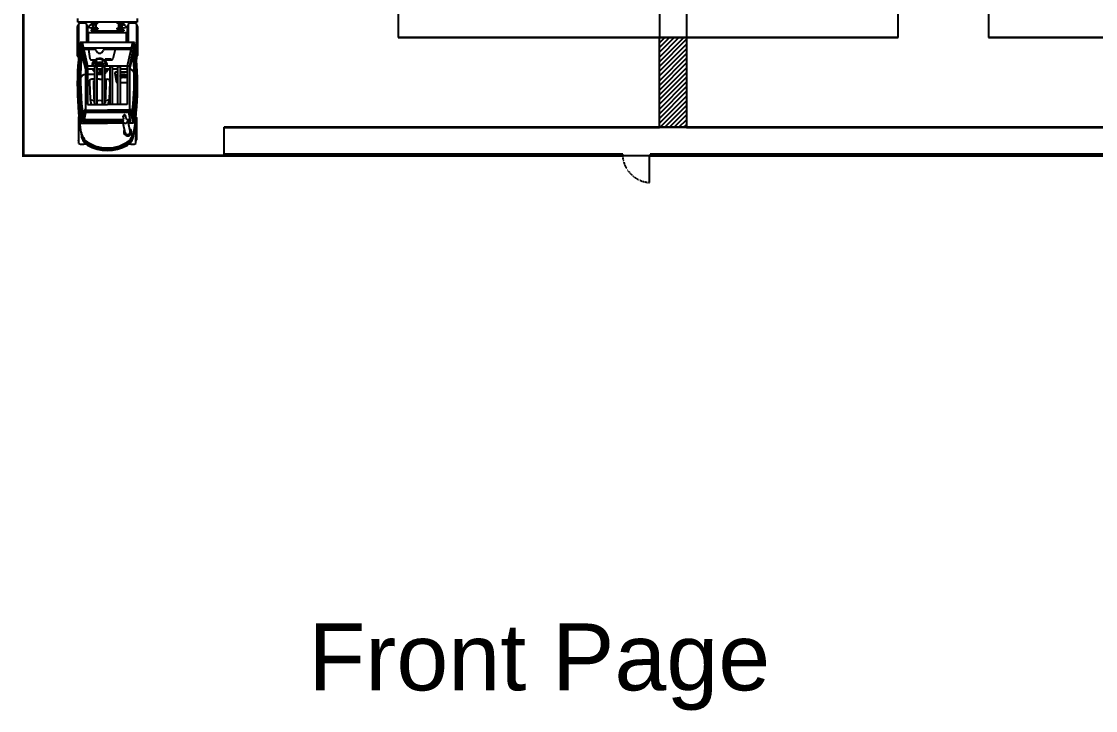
# Model space of a CAD drawing. Header units: millimetres. Extents: x 3191 to 879702, y -27549 to 222194.
# Drawn here: x 134129 to 174287, y -27549 to -1791 of the extents above; entities that cross this region are included whole.
import ezdxf

# ---------------------------------------------------------------- set-up
doc = ezdxf.new("R2010")
doc.units = ezdxf.units.MM
doc.header["$MEASUREMENT"] = 0
doc.linetypes.add('ACAD_ISO03W100', pattern=[30, 12, -18])
for name, color, linetype in [('Dashed', 7, 'ACAD_ISO03W100'), ('Forklift-Forkliftway', 30, 'Continuous'), ('Worker-Walkway', 8, 'Continuous')]:
    doc.layers.add(name, color=color, linetype=linetype)
doc.styles.get("Standard").update_dxf_attribs({"font": 'arial.ttf'})

msp = doc.modelspace()

# ---------------------------------------------------------------- hatches: boundary and pattern name
at = {"layer": 'Forklift-Forkliftway'}
h = msp.add_hatch(dxfattribs=at)
h.set_pattern_fill('ANSI31', color=256, scale=1000)
h.set_pattern_definition([(45, (0, -2000), (-88.38835, 88.38835), [])])
h.paths.add_polyline_path([(158994.94925, -2387.5), (157979.00006, -2387.5), (157979.00006, -5747.49999), (158994.94925, -5747.49999)])
h.paths.add_polyline_path([(144733.49948, 34531.99981), (143736.49948, 34531.99981), (143736.49948, 31159.49981), (144733.49948, 31159.49981)])
h.paths.add_polyline_path([(141204, 4679.99983), (137831.5, 4679.99983), (137831.5, 3682.99983), (141204, 3682.99983)])

# ---------------------------------------------------------------- linework, layer by layer
msp.add_line((157616.26417, -7812.83274), (157616.26417, -6812.83274))
at = {"const_width": 100}
for points in [[(157616.26417, -6812.83274), (179201.17179, -6812.83274), (179201.17179, 36685.03834)], [(134179, 6924.12597), (134201.17179, -6812.83274), (156616.26417, -6812.83274)]]:
    msp.add_lwpolyline(points, dxfattribs=at)
at = {"layer": 'Dashed'}
msp.add_arc((157685.53897, -6729.04431), 1086.00016, 184.424952193, 266.342679492, dxfattribs=at)
at = {"layer": 'Forklift-Forkliftway'}
for p, q in [((136255.18913, -1917.11123), (136216.53696, -1992.86879)), ((136216.53696, -1992.86879), (136216.53696, -3059.03031)), ((136230.06522, -1810.88433), (136230.06522, -1681.39955)), ((138452.56522, -1810.88433), (136230.06522, -1810.88433)), ((136255.18913, -1876.46082), (136255.18913, -3202.36259)), ((136564.40652, -1876.46082), (136564.40652, -2571.04348)), ((136564.40652, -1917.11123), (136603.0587, -1992.86879)), ((136603.0587, -1992.86879), (136603.0587, -2571.04348)), ((136809.84783, -1867.42506), (136732.54348, -1867.42506)), ((136732.54348, -1867.42506), (136732.54348, -1908.00984)), ((136732.54348, -1908.00984), (136774.57772, -1908.00984)), ((136797.76902, -1931.20115), (136797.76902, -2074.21419)), ((136887.15217, -1867.42506), (136809.84783, -1867.42506)), ((136821.92663, -2074.21419), (136821.92663, -1931.20115)), ((136906.47826, -1810.88433), (136829.17391, -1810.88433)), ((136829.17391, -1810.88433), (136829.17391, -1851.46911)), ((136829.17391, -1851.46911), (136871.20815, -1851.46911)), ((136845.11793, -1908.00984), (136887.15217, -1908.00984)), ((136887.15217, -1867.42506), (136887.15217, -1908.00984)), ((136894.39946, -1874.66042), (136894.39946, -2017.67346)), ((136983.78261, -1810.88433), (136906.47826, -1810.88433)), ((136918.55707, -2017.67346), (136918.55707, -1874.66042)), ((136941.74837, -1851.46911), (136983.78261, -1851.46911)), ((136983.78261, -1810.88433), (136983.78261, -1851.46911)), ((137698.84783, -1810.88433), (137776.15217, -1810.88433)), ((137698.84783, -1810.88433), (137698.84783, -1851.46911)), ((137740.88207, -1851.46911), (137698.84783, -1851.46911)), ((137764.07337, -2017.67346), (137764.07337, -1874.66042)), ((137776.15217, -1810.88433), (137853.45652, -1810.88433)), ((137788.23098, -1874.66042), (137788.23098, -2017.67346)), ((137795.47826, -1867.42506), (137872.78261, -1867.42506)), ((137795.47826, -1867.42506), (137795.47826, -1908.00984)), ((137837.5125, -1908.00984), (137795.47826, -1908.00984)), ((137853.45652, -1851.46911), (137811.42228, -1851.46911)), ((137853.45652, -1810.88433), (137853.45652, -1851.46911)), ((137860.7038, -2074.21419), (137860.7038, -1931.20115)), ((137872.78261, -1867.42506), (137950.08696, -1867.42506)), ((137884.86141, -1931.20115), (137884.86141, -2074.21419)), ((137950.08696, -1908.00984), (137908.05272, -1908.00984)), ((137950.08696, -1867.42506), (137950.08696, -1908.00984)), ((138118.22391, -1917.11123), (138079.57174, -1992.86879)), ((138079.57174, -1992.86879), (138079.57174, -2571.04348)), ((138118.22391, -1876.46082), (138118.22391, -2571.04348)), ((138427.4413, -1876.46082), (138427.4413, -3202.36259)), ((138427.4413, -1917.11123), (138466.09348, -1992.86879)), ((138452.56522, -1681.39955), (138452.56522, -1810.88433)), ((138466.09348, -1992.86879), (138466.09348, -3059.03031)), ((138060.24565, -2220.7233), (136622.38478, -2220.7233)), ((136622.38478, -2220.7233), (136622.38478, -2571.04348)), ((136774.57772, -2097.40549), (136732.54348, -2097.40549)), ((136732.54348, -2097.40549), (136732.54348, -2137.99028)), ((136732.54348, -2137.99028), (136887.15217, -2137.99028)), ((136809.84783, -2176.3191), (136809.84783, -2137.99028)), ((136809.84783, -2137.99028), (137872.78261, -2137.99028)), ((137872.78261, -2176.3191), (136809.84783, -2176.3191)), ((136871.20815, -2040.86477), (136829.17391, -2040.86477)), ((136829.17391, -2040.86477), (136829.17391, -2081.44955)), ((136829.17391, -2081.44955), (136983.78261, -2081.44955)), ((136887.15217, -2097.40549), (136845.11793, -2097.40549)), ((136887.15217, -2097.40549), (136887.15217, -2137.99028)), ((136983.78261, -2040.86477), (136941.74837, -2040.86477)), ((136983.78261, -2040.86477), (136983.78261, -2081.44955)), ((137698.84783, -2040.86477), (137740.88207, -2040.86477)), ((137698.84783, -2040.86477), (137698.84783, -2081.44955)), ((137853.45652, -2081.44955), (137698.84783, -2081.44955)), ((137795.47826, -2097.40549), (137837.5125, -2097.40549)), ((137795.47826, -2097.40549), (137795.47826, -2137.99028)), ((137950.08696, -2137.99028), (137795.47826, -2137.99028)), ((137811.42228, -2040.86477), (137853.45652, -2040.86477)), ((137853.45652, -2040.86477), (137853.45652, -2081.44955)), ((137872.78261, -2137.99028), (137872.78261, -2176.3191)), ((137908.05272, -2097.40549), (137950.08696, -2097.40549)), ((137950.08696, -2097.40549), (137950.08696, -2137.99028)), ((138060.24565, -2571.04348), (138060.24565, -2220.7233)), ((138355.93478, -2571.04348), (136326.69565, -2571.04348)), ((136326.69565, -2571.04348), (136506.72377, -3399.17284)), ((136404, -2571.04348), (136584.02812, -3399.17284)), ((138232.41588, -2783.63043), (136450.21456, -2783.63043)), ((138278.63043, -2571.04348), (138098.60231, -3399.17284)), ((138355.93478, -2571.04348), (138175.90666, -3399.17284)), ((136255.18913, -3134.78786), (136216.53696, -3059.03031)), ((136341.66374, -2844.99958), (136519.95652, -3576)), ((136875.65424, -2843.08516), (136463.1395, -2843.08516)), ((136639.78552, -2843.08516), (136688.38734, -3181.7509)), ((138219.49094, -2843.08516), (137227.19359, -2843.08516)), ((137262.97922, -3197.33859), (137248.78359, -3223.20273)), ((137479.60518, -3197.33859), (137262.97922, -3197.33859)), ((137500.08849, -3223.20273), (137479.60518, -3197.33859)), ((137630.31219, -2843.08516), (137547.04138, -3186.2799)), ((138340.9667, -2844.99958), (138162.67391, -3576)), ((138427.4413, -3134.78786), (138466.09348, -3059.03031)), ((136519.95652, -3522.33585), (136519.95652, -5102.76087)), ((136761.53261, -3460.04348), (136593.90478, -3460.04348)), ((136597.26087, -3522.33585), (136597.26087, -4890.17391)), ((136785.73414, -3576), (136597.26087, -3576)), ((136736.21259, -3223.20273), (136884.26103, -3223.20273)), ((136791.17389, -3460.04348), (136761.53261, -3460.04348)), ((136818.4343, -3576), (136785.73414, -3576)), ((137311.67394, -3460.04348), (136791.17389, -3460.04348)), ((136867.82609, -3576), (136818.4343, -3576)), ((136993.46997, -3458.36443), (136819.51769, -3341.93513)), ((137020.99284, -3410.69342), (136833.18598, -3318.26097)), ((136867.82609, -3644.49378), (136867.82609, -3498.69565)), ((136990.87516, -3395.87047), (136925.53352, -3232.26797)), ((136945.13043, -3498.69565), (136945.13043, -3697.5972)), ((137157.71739, -3576), (136945.13043, -3576)), ((137028.20792, -3576), (137037.75563, -3719.93433)), ((137074.6399, -3576), (137065.0922, -3719.93433)), ((137081.85498, -3410.69342), (137269.66185, -3318.26097)), ((137109.37786, -3458.36443), (137283.33013, -3341.93513)), ((137111.97267, -3395.87047), (137177.31431, -3232.26797)), ((137157.71739, -3679.87693), (137157.71739, -3498.69565)), ((137218.5868, -3223.20273), (137500.08849, -3223.20273)), ((137235.02174, -3498.69565), (137235.02174, -3629.26525)), ((137284.41353, -3576), (137235.02174, -3576)), ((137317.11368, -3576), (137284.41353, -3576)), ((137382.36119, -3576), (137292.91277, -3698.75742)), ((137341.31522, -3460.04348), (137311.67394, -3460.04348)), ((137447.6087, -3576), (137317.11368, -3576)), ((138088.72565, -3460.04348), (137341.31522, -3460.04348)), ((137447.6087, -4890.17391), (137447.6087, -3498.69565)), ((137524.91304, -3498.69565), (137524.91304, -4890.17391)), ((137737.5, -3576), (137524.91304, -3576)), ((137737.5, -4890.17391), (137737.5, -3498.69565)), ((137814.80435, -3498.69565), (137814.80435, -4890.17391)), ((138085.36957, -3576), (137814.80435, -3576)), ((138085.36957, -3522.33585), (138085.36957, -4890.17391)), ((138162.67391, -3522.33585), (138162.67391, -3576)), ((138162.67391, -3576), (138162.67391, -5102.76087)), ((136867.82609, -3778.20604), (136597.26087, -3778.20604)), ((136867.82609, -3946.98217), (136764.93648, -3946.98217)), ((136817.32942, -4002.63407), (136837.21252, -4678.95264)), ((136867.82609, -3684.38431), (136867.82609, -3644.49378)), ((136867.82609, -4734.62713), (136867.82609, -3684.38431)), ((136945.13043, -3697.5972), (136945.13043, -3729.74454)), ((136945.13043, -3729.74454), (136945.13043, -4740.01759)), ((137136.71887, -3778.20604), (136945.13043, -3778.20604)), ((137051.42391, -3946.98217), (136945.13043, -3946.98217)), ((137051.42391, -3946.98217), (137157.71739, -3946.98217)), ((137157.71739, -3697.5972), (137157.71739, -3679.87693)), ((137157.71739, -3712.3926), (137157.71739, -3697.5972)), ((137157.71739, -3729.74454), (137157.71739, -3712.3926)), ((137157.71739, -3777.06187), (137157.71739, -3729.74454)), ((137157.71739, -4741.25741), (137157.71739, -3777.06187)), ((137235.02174, -3629.26525), (137235.02174, -3644.49378)), ((137235.02174, -3644.49378), (137235.02174, -3670.02606)), ((137235.02174, -3670.02606), (137235.02174, -3684.38431)), ((137235.02174, -3684.38431), (137235.02174, -3751.3372)), ((137235.02174, -3751.3372), (137235.02174, -4738.79559)), ((137235.02174, -3946.98217), (137337.91135, -3946.98217)), ((137285.5184, -4002.63407), (137265.63531, -4678.95264)), ((137623.41542, -3735.67698), (137669.68011, -4030.71409)), ((137737.5, -3679.87693), (137671.14736, -3679.87693)), ((137675.67073, -3793.40311), (137675.67073, -3869.43108)), ((137737.5, -3774.07702), (137694.99681, -3774.07702)), ((137694.99681, -3888.75717), (137737.5, -3888.75717)), ((138085.36957, -3679.87693), (137814.80435, -3679.87693)), ((137852.9099, -3774.07702), (137853.09261, -3793.14294)), ((137871.9687, -3774.07702), (137852.9099, -3774.07702)), ((137853.46306, -3870.45859), (137853.46306, -3888.75717)), ((137853.46306, -3888.75717), (137872.04354, -3888.75717)), ((137998.29789, -3774.07702), (137871.9687, -3774.07702)), ((137998.37273, -3888.75717), (137872.04354, -3888.75717)), ((137911.06223, -3821.98051), (137888.65278, -3783.64918)), ((137888.67041, -3879.28222), (137911.00501, -3841.58557)), ((138037.39142, -3821.98051), (138014.98197, -3783.64918)), ((138014.9996, -3879.28222), (138037.33421, -3841.58557)), ((136668.36392, -4046.95656), (136691.40314, -4712.3235)), ((137434.48391, -4046.95656), (137411.44469, -4712.3235)), ((137717.41205, -4071.54447), (137737.5, -4071.54447)), ((137814.80435, -4071.54447), (138085.36957, -4071.54447)), ((136691.40314, -4712.3235), (136740.00627, -4890.17391)), ((136840.04438, -4753.74589), (136847.28079, -4835.06602)), ((136867.82609, -4738.79559), (136867.82609, -4734.62713)), ((136867.82609, -4890.17391), (136867.82609, -4738.79559)), ((136945.13043, -4740.01759), (136945.13043, -4741.46904)), ((136945.13043, -4741.46904), (136945.13043, -4890.17391)), ((137157.71739, -4741.46904), (137157.71739, -4741.25741)), ((137157.71739, -4890.17391), (137157.71739, -4741.46904)), ((137235.02174, -4738.79559), (137235.02174, -4890.17391)), ((137262.80344, -4753.74589), (137255.56704, -4835.06602)), ((137411.44469, -4712.3235), (137362.84155, -4890.17391)), ((136519.95652, -5102.76087), (136355.11234, -5524.3949)), ((136519.95652, -5102.76087), (136364.0237, -5597.62517)), ((136519.95652, -5046.97211), (136384.29564, -5341.02742)), ((136462.56378, -5597.62517), (136546.49793, -5120.83239)), ((136519.95652, -5102.76087), (137341.31522, -5102.76087)), ((138148.5163, -5191.17926), (136519.95652, -5191.17926)), ((136546.49793, -5120.83239), (137341.31522, -5120.83239)), ((136597.26087, -4890.17391), (137341.31522, -4890.17391)), ((136945.13043, -4890.17391), (136867.82609, -4890.17391)), ((137235.02174, -4890.17391), (137157.71739, -4890.17391)), ((138085.36957, -4890.17391), (137341.31522, -4890.17391)), ((138162.67391, -5102.76087), (137341.31522, -5102.76087)), ((138136.1325, -5120.83239), (137341.31522, -5120.83239)), ((137524.91304, -4890.17391), (137447.6087, -4890.17391)), ((137814.80435, -4890.17391), (137737.5, -4890.17391)), ((138220.06666, -5597.62517), (138136.1325, -5120.83239)), ((138162.67391, -5046.97211), (138298.33479, -5341.02742)), ((138162.67391, -5102.76087), (138318.60673, -5597.62517)), ((138162.67391, -5102.76087), (138327.51809, -5524.3949)), ((136273.49785, -5349.24872), (136255.18913, -5382.30568)), ((136255.18913, -5382.30568), (136255.18913, -6221.13689)), ((136274.51522, -6349.9683), (136274.51522, -5359.56248)), ((136364.0237, -5597.62517), (137341.31522, -5597.62517)), ((137920.16233, -5524.3949), (136475.45516, -5524.3949)), ((137938.0257, -5465.42277), (136485.83656, -5465.42277)), ((137934.58483, -5597.62517), (137341.31522, -5597.62517)), ((137915.83186, -5502.59653), (137951.29763, -5443.19285)), ((137920.13463, -5524.40037), (137915.83186, -5502.59653)), ((137934.58483, -5597.62517), (137920.13463, -5524.40037)), ((137951.29763, -5443.19285), (137933.11628, -5336.18168)), ((138004.3849, -5951.32934), (137934.58483, -5597.62517)), ((138048.83211, -5423.94537), (138024.99836, -5318.04964)), ((138104.20578, -5465.42277), (138048.83211, -5423.94537)), ((138115.84336, -5524.3949), (138104.20578, -5465.42277)), ((138196.79387, -5465.42277), (138104.20578, -5465.42277)), ((138207.17527, -5524.3949), (138115.84336, -5524.3949)), ((138130.29464, -5597.62517), (138115.84336, -5524.3949)), ((138318.60673, -5597.62517), (138130.29464, -5597.62517)), ((138188.50327, -5892.59101), (138130.29464, -5597.62517)), ((138408.11522, -6349.9683), (138408.11522, -5359.56248)), ((138409.13258, -5349.24872), (138427.4413, -5382.30568)), ((138427.4413, -5382.30568), (138427.4413, -6221.13689)), ((136274.41954, -6255.858), (136255.18913, -6221.13689)), ((138408.21089, -6255.858), (138427.4413, -6221.13689))]:
    msp.add_line(p, q, dxfattribs=at)
for points in [[(137831.5, 3325.5), (134201.17179, 3325.5), (134201.17179, -6812.83274), (141701.17179, -6812.83274), (141701.17179, -5747.49988)], [(148207.78794, -387.5), (148207.78794, -2387.5)], [(166913.00019, -2387.5), (166913.00019, -942.5), (170285.50019, -942.5), (170285.50019, -2387.5)], [(141701.17207, -5747.5), (178144.5, -5747.5), (178144.5, -2387.5), (170285.50019, -2387.5)], [(170285.50019, -2387.5), (178144.5, -2387.5), (178144.5, -5747.50012), (141701.17207, -5747.49988)], [(148207.78794, -2387.5), (166913.00019, -2387.5)], [(166913.00019, -2387.5), (148207.78794, -2387.5)]]:
    msp.add_lwpolyline(points, dxfattribs=at)
for centre, radius in [((136730.12772, -1975.65115), 67.6413), ((137952.50272, -1975.65115), 67.6413), ((137853.46306, -3831.79988), 38.65871), ((137982.11023, -3831.79988), 38.65871)]:
    msp.add_circle(centre, radius, dxfattribs=at)
for centre, radius, start, end in [((136409.79783, -2306.90692), 457.37041, 70.242601214, 109.757398786), ((136774.57772, -1931.20115), 23.1913, 0, 90), ((136845.11793, -1931.20115), 23.1913, 90, 180), ((136871.20815, -1874.66042), 23.1913, 0, 90), ((136941.74837, -1874.66042), 23.1913, 90, 180), ((137740.88207, -1874.66042), 23.1913, 0, 90), ((137811.42228, -1874.66042), 23.1913, 90, 180), ((137837.5125, -1931.20115), 23.1913, 0, 90), ((137908.05272, -1931.20115), 23.1913, 90, 180), ((138272.83261, -2306.90692), 457.37041, 70.242601214, 109.757398786), ((136774.57772, -2074.21419), 23.1913, 270, 0), ((136845.11793, -2074.21419), 23.1913, 180, 270), ((136871.20815, -2017.67346), 23.1913, 270, 0), ((136941.74837, -2017.67346), 23.1913, 180, 270), ((137740.88207, -2017.67346), 23.1913, 270, 0), ((137811.42228, -2017.67346), 23.1913, 180, 270), ((137837.5125, -2074.21419), 23.1913, 270, 0), ((137908.05272, -2074.21419), 23.1913, 180, 270), ((148115.07433, -4186.38238), 11898.53737, 172.197462444, 189.12324585), ((149864.52901, -3917.59696), 13604.63664, 174.319704225, 187.093528038), ((126567.5561, -4186.38238), 11898.53737, 350.87675415, 7.802537556), ((124818.10143, -3917.59696), 13604.63664, 352.906471962, 5.680295775), ((151937.98577, -3821.44169), 15645.74803, 176.428070643, 185.562163193), ((136332.27589, -2847.2893), 9.66304, 13.706961004, 176.428070643), ((146832.18793, -3926.86202), 10493.57663, 174.935226367, 187.280441095), ((136736.21259, -3174.88752), 48.31522, 188.166740385, 270), ((137051.42391, -3460.04348), 289.8913, 0, 129.296480239), ((137051.42391, -3460.04348), 260.25003, 0, 134.867291354), ((136875.65424, -2891.40037), 48.31522, 15.369752579, 90), ((137051.42391, -2843.08516), 133.97395, 195.369752579, 344.630247421), ((137227.19359, -2891.40037), 48.31522, 90, 164.630247421), ((137500.08849, -3174.88752), 48.31522, 270, 346.361638709), ((127850.44251, -3926.86202), 10493.57663, 1.206408516, 5.064773633), ((122744.64466, -3821.44169), 15645.74803, 354.437836807, 3.571929357), ((138350.35454, -2847.2893), 9.66304, 3.571929357, 166.293038996), ((135940.17391, -3522.33585), 579.78261, 0, 12.264773728), ((136017.47826, -3522.33585), 579.78261, 0, 12.264773728), ((137051.42391, -3460.04348), 289.8913, 129.296480239, 180), ((137051.42391, -3460.04348), 289.8913, 203.578178478, 230.703519761), ((137051.42391, -3460.04348), 260.25003, 134.867291354, 180), ((137051.42391, -3460.04348), 260.25003, 206.459055071, 225.132708646), ((136906.47826, -3498.69565), 38.65217, 90, 180), ((136906.47826, -3498.69565), 38.65217, 0, 90), ((137051.42391, -3460.04348), 133.58436, 64.223716318, 115.776283682), ((137051.42391, -3460.04348), 57.97826, 0, 180), ((137051.42391, -3460.04348), 88.35574, 64.223716318, 115.776283682), ((137196.36957, -3498.69565), 38.65217, 90, 180), ((137196.36957, -3498.69565), 38.65217, 0, 90), ((137051.42391, -3460.04348), 260.25003, 314.867291354, 333.540944929), ((137051.42391, -3460.04348), 289.8913, 309.296480239, 336.421821522), ((137486.26087, -3498.69565), 38.65217, 90, 180), ((137486.26087, -3498.69565), 38.65217, 0, 90), ((137776.15217, -3498.69565), 38.65217, 90, 180), ((137776.15217, -3498.69565), 38.65217, 0, 90), ((138665.15217, -3522.33585), 579.78261, 167.735226272, 180), ((138742.45652, -3522.33585), 579.78261, 167.735226272, 180), ((138162.67391, -3764.29345), 188.29345, 18.057564219, 90), ((136519.95652, -3966.49949), 188.29345, 90, 162.156564145), ((136764.93648, -4043.6126), 96.63043, 90, 181.983150345), ((137051.42391, -3460.04348), 260.25003, 245.893858052, 294.106141948), ((137051.42391, -3460.04348), 289.8913, 248.489811733, 291.510188267), ((137136.71887, -3584.94517), 193.26087, 270, 276.237717994), ((137136.71887, -3584.94517), 193.26087, 300.574200574, 323.920673766), ((137337.91135, -4043.6126), 96.63043, 358.016849655, 90), ((137671.14736, -3728.19215), 48.31522, 90, 188.911962754), ((137694.99681, -3793.40311), 19.32609, 90, 180), ((137694.99681, -3869.43108), 19.32609, 180, 270), ((137737.5, -3831.79988), 38.65871, 90, 270), ((137871.9687, -3793.40311), 19.32609, 30.311612842, 90), ((137872.04354, -3869.43108), 19.32609, 270, 329.353992885), ((137894.37814, -3831.73444), 19.32609, 329.353992885, 30.311612842), ((137998.29789, -3793.40311), 19.32609, 30.311612842, 90), ((137998.37273, -3869.43108), 19.32609, 270, 329.353992885), ((138020.70734, -3831.73444), 19.32609, 329.353992885, 30.311612842), ((127850.44251, -3926.86202), 10493.57663, 352.719558905, 1.206408516), ((137717.41205, -4023.22926), 48.31522, 188.911962754, 270), ((136945.13043, -3622.48116), 1118.98788, 256.894362591, 266.038613373), ((136945.13043, -3622.48116), 1118.98788, 270, 275.433291746), ((137157.71739, -3622.48116), 1118.98788, 264.566708254, 270), ((137157.71739, -3622.48116), 1118.98788, 273.961386627, 283.105637409), ((136375.52135, -5336.97944), 9.66304, 185.562163193, 335.23400878), ((138012.1466, -5494.79194), 96.63043, 184.632679737, 197.839544536), ((138012.1466, -5494.79194), 96.63043, 197.839544536, 17.693973868), ((137979.29801, -5328.33533), 46.84355, 308.034863281, 189.642559205), ((138307.10909, -5336.97944), 9.66304, 204.76599122, 354.437836807), ((137239.98987, -5668.63625), 922.90562, 187.634124179, 217.81898488), ((138096.44409, -5921.96017), 144.94565, 142.641965652, 59.684687954), ((138096.44409, -5921.96017), 96.63043, 184.632679737, 17.693973868), ((137442.64057, -5668.63625), 922.90562, 322.18101512, 352.365875821), ((136409.16186, -6078.29403), 303.21053, 243.636159912, 292.354225434), ((136844.0988, -5996.39061), 483.15217, 189.12324585, 239.032306484), ((137341.31522, -5167.82564), 1416.26192, 230.773508388, 309.226491612), ((137341.31522, -5167.82564), 1351.8099, 232.101097552, 270), ((137341.31522, -5167.82564), 1449.45652, 239.032306484, 300.967693516), ((137341.31522, -5167.82564), 1351.8099, 270, 307.898902448), ((137838.53164, -5996.39061), 483.15217, 300.967693516, 350.87675415), ((138273.46858, -6078.29403), 303.21053, 247.645774566, 296.363840088)]:
    msp.add_arc(centre, radius, start, end, dxfattribs=at)
at = {"layer": 'Worker-Walkway'}
for points in [[(157979.00006, -383.99975), (157979.00006, -2383.99975)], [(158994.94925, -383.99975), (158994.94925, -2383.99975)], [(157979.00006, -5756.5), (157979.00006, -2383.99975)], [(158994.94925, -2383.99975), (158994.94925, -5756.5)], [(156616.26428, -6753.5), (141701.17179, -6753.5), (141701.17179, -5756.5), (148067.99976, -5756.5)], [(148067.99976, -5756.5), (157979.00006, -5756.5)], [(156616.26428, -5756.5), (157632.21347, -5756.5)], [(158994.94925, -5756.5), (178153.50007, -5756.5)], [(157632.21347, -6753.5), (157632.21347, -6812.83279), (156616.26428, -6812.83279), (156616.26428, -6753.5)], [(178130.49996, -6753.5), (157632.21347, -6753.5)]]:
    msp.add_lwpolyline(points, dxfattribs=at)

# ---------------------------------------------------------------- texts
at = {"lineweight": 211, "insert": (144849.5, -24294.47707), "char_height": 2500, "attachment_point": 1}
msp.add_mtext('Front Page', dxfattribs=at)

doc.saveas('drawing.dxf')
